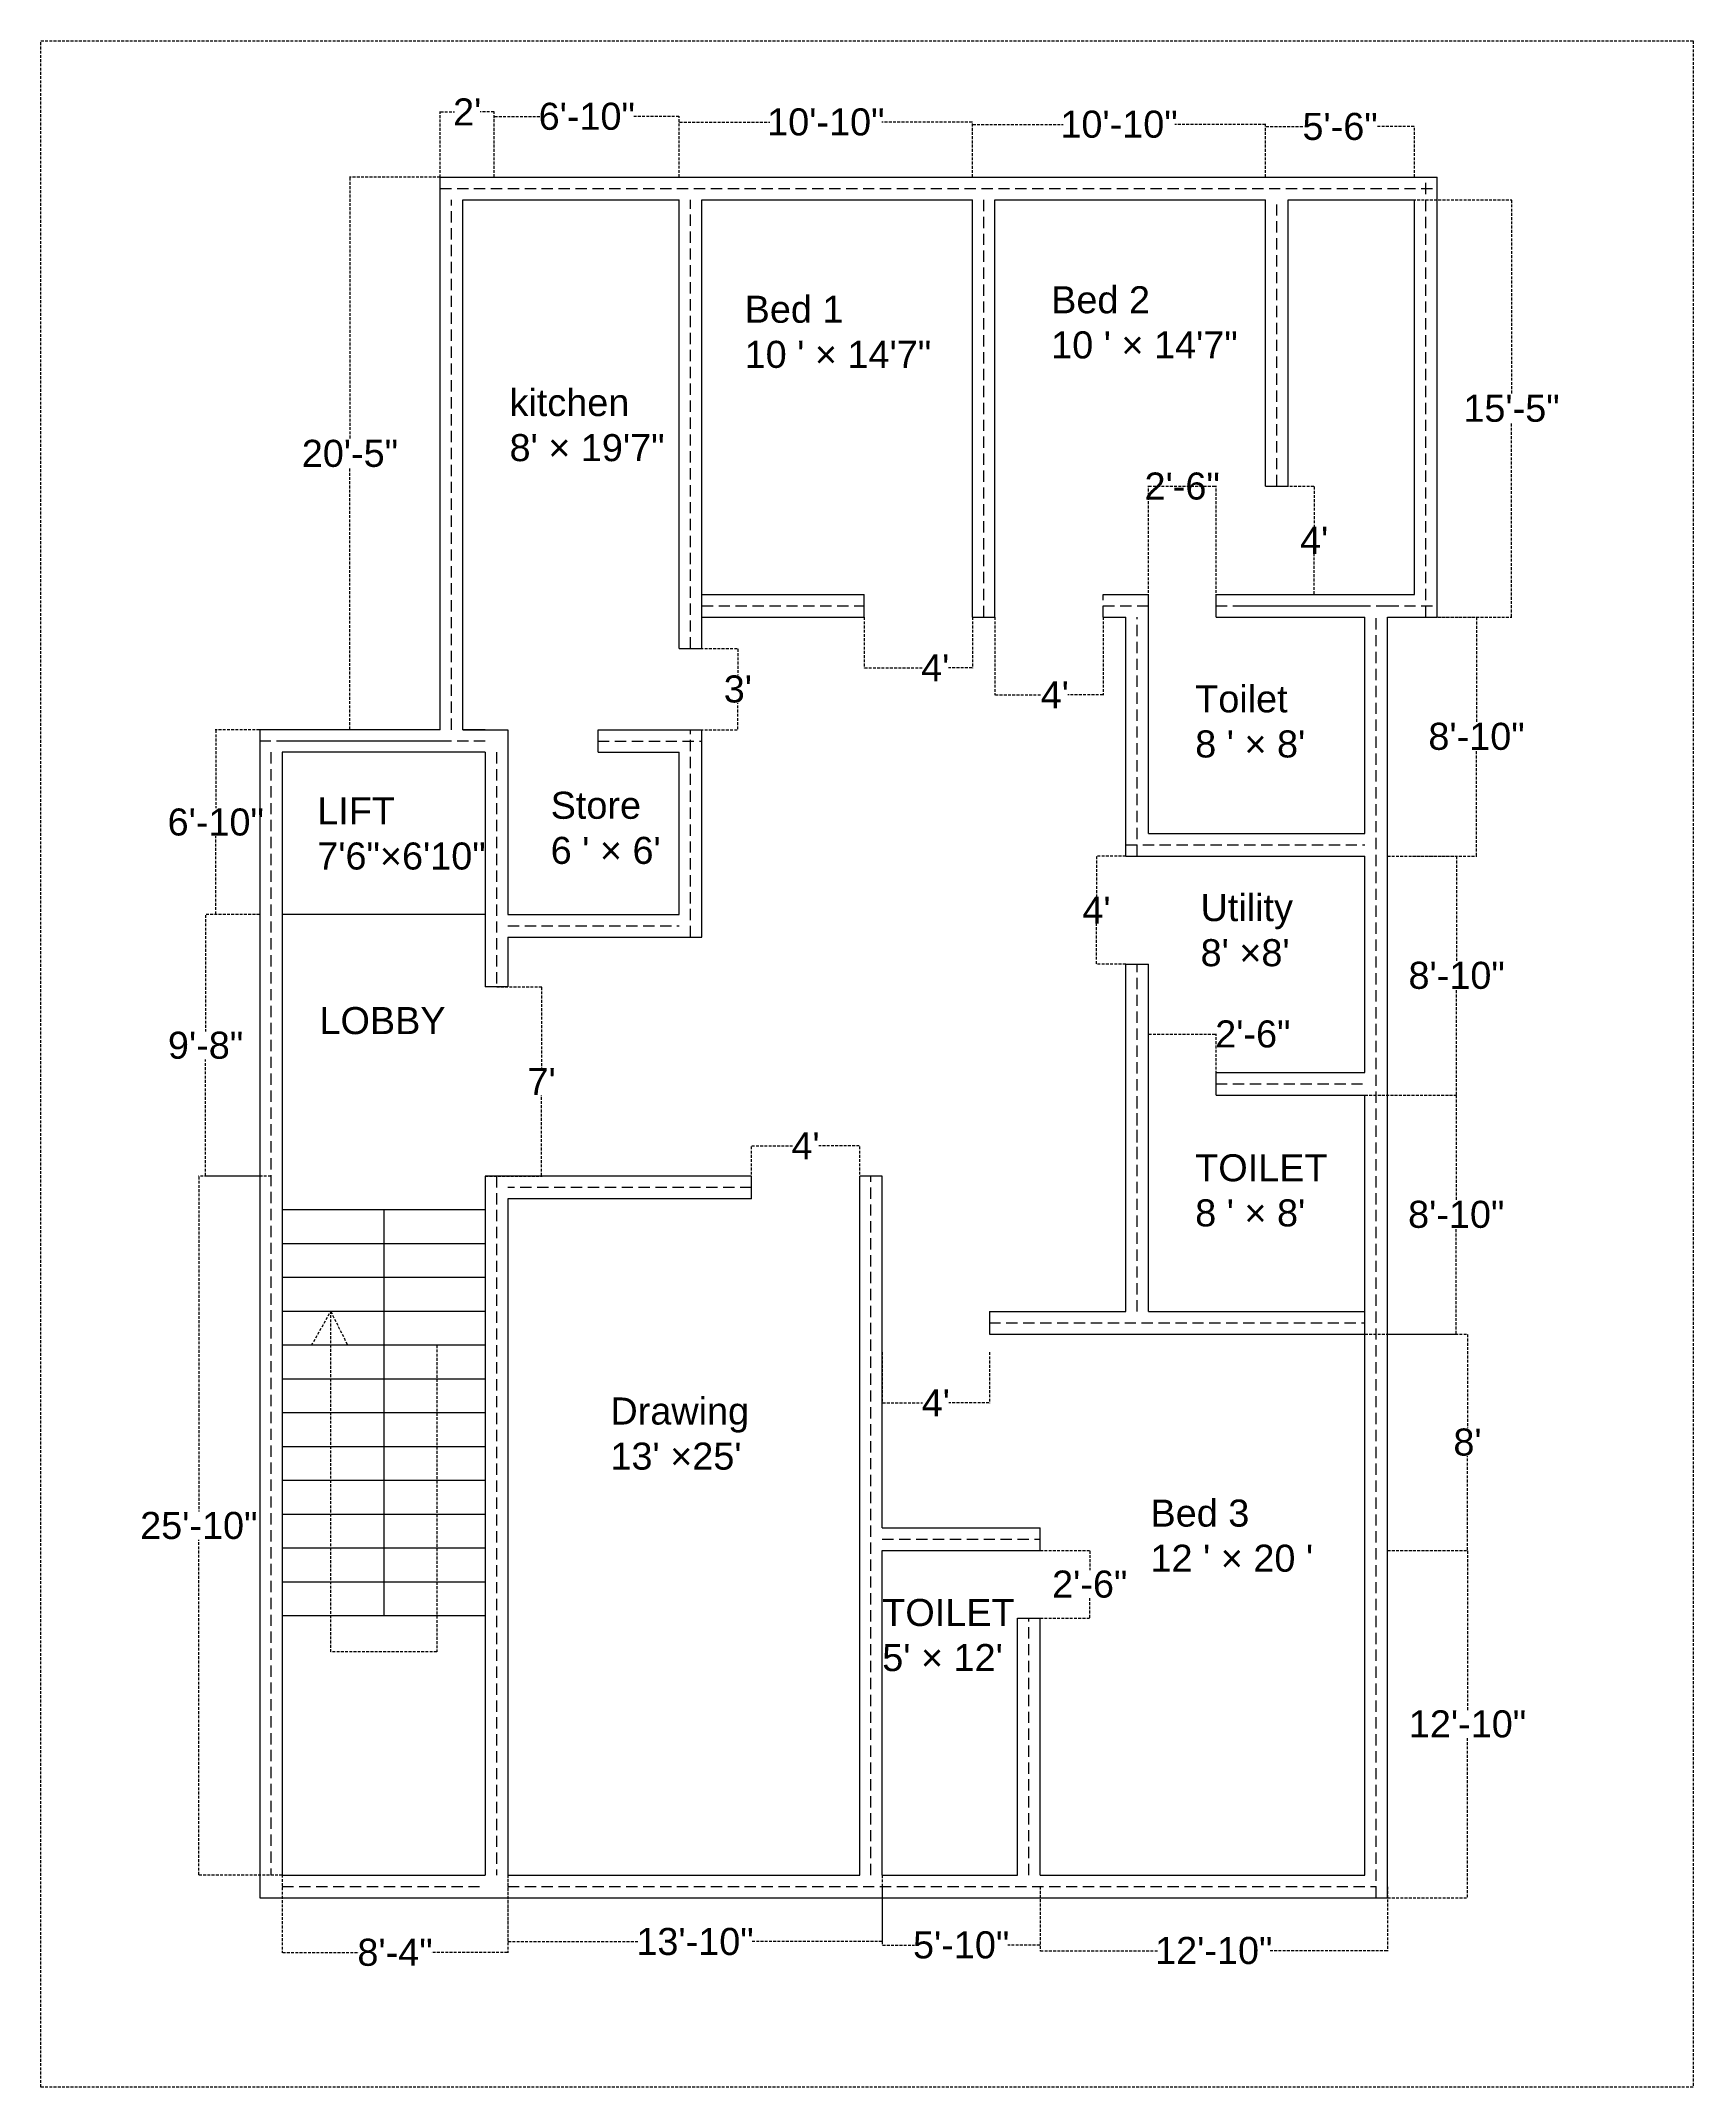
# Model space of a CAD drawing. Header units: inches. Extents: x -388 to 345, y 74 to 982.
import ezdxf

# ---------------------------------------------------------------- set-up
doc = ezdxf.new("R2010")
doc.units = ezdxf.units.IN
doc.header["$LTSCALE"] = 5
doc.header["$MEASUREMENT"] = 0
doc.linetypes.add('DASHED2', pattern=[0.375, 0.25, -0.125])
doc.linetypes.add('DASHEDX2', pattern=[1.5, 1, -0.5])
doc.styles.get("Standard").update_dxf_attribs({"font": 'arial.ttf', "height": 12})
doc.dimstyles.get("Standard").update_dxf_attribs({"dimtxt": 0.18, "dimasz": 0.18, "dimexe": 0.18, "dimexo": 0.0625, "dimgap": 0.09, "dimtad": 0, "dimtih": 1, "dimtoh": 1, "dimdec": 0, "dimzin": 0, "dimdsep": 46, "dimlunit": 4, "dimtxsty": 'Standard', "dimcen": 0.09, "dimadec": 0, "dimazin": 0, "dimtfac": 1, "dimtdec": 0, "dimtofl": 0, "dimtmove": 0, "dimatfit": 3, "dimfxl": 1, "dimtolj": 1, "dimtzin": 0, "dimarcsym": 0})

# ---------------------------------------------------------------- blocks, each defined once
blk = doc.blocks.new('*D8')
at = {"color": 0, "linetype": 'DASHED2', "lineweight": -2}
for p, q in [((-285.56, 478.5), (-317.68, 478.5)), ((-317.5, 478.32), (-317.5, 329.72)), ((-317.5, 168.68), (-317.5, 317.28)), ((-280.56, 168.5), (-317.68, 168.5))]:
    blk.add_line(p, q, dxfattribs=at)
at = {"color": 0, "linetype": 'DASHED2'}
for points in [[(-317.53, 478.32), (-317.47, 478.32), (-317.5, 478.5)], [(-317.53, 168.68), (-317.47, 168.68), (-317.5, 168.5)]]:
    blk.add_solid(points, dxfattribs=at)
at = {"layer": 'Defpoints', "color": 0, "linetype": 'DASHED2'}
for p in [(-317.5, 478.5), (-285.5, 478.5), (-280.5, 168.5)]:
    blk.add_point(p, dxfattribs=at)
at = {"color": 0, "linetype": 'DASHED2', "insert": (-317.5, 323.5), "char_height": 12, "attachment_point": 5}
blk.add_mtext('\\A1;25\'-10"', dxfattribs=at)
blk = doc.blocks.new('*D9')
at = {"color": 0, "linetype": 'DASHED2', "lineweight": -2}
for p, q in [((-290.56, 594.5), (-314.68, 594.5)), ((-314.5, 594.32), (-314.5, 542.72)), ((-314.5, 478.68), (-314.5, 530.28)), ((-290.56, 478.5), (-314.68, 478.5))]:
    blk.add_line(p, q, dxfattribs=at)
at = {"color": 0, "linetype": 'DASHED2'}
for points in [[(-314.53, 594.32), (-314.47, 594.32), (-314.5, 594.5)], [(-314.53, 478.68), (-314.47, 478.68), (-314.5, 478.5)]]:
    blk.add_solid(points, dxfattribs=at)
at = {"layer": 'Defpoints', "color": 0, "linetype": 'DASHED2'}
for p in [(-314.5, 594.5), (-290.5, 594.5), (-290.5, 478.5)]:
    blk.add_point(p, dxfattribs=at)
at = {"color": 0, "linetype": 'DASHED2', "insert": (-314.5, 536.5), "char_height": 12, "attachment_point": 5}
blk.add_mtext('\\A1;9\'-8"', dxfattribs=at)
blk = doc.blocks.new('*D10')
at = {"color": 0, "linetype": 'DASHED2', "lineweight": -2}
for p, q in [((-290.62, 676.5), (-310.18, 676.5)), ((-310, 676.32), (-310, 641.72)), ((-310, 594.68), (-310, 629.28)), ((-290.62, 594.5), (-310.18, 594.5))]:
    blk.add_line(p, q, dxfattribs=at)
at = {"color": 0, "linetype": 'DASHED2'}
for points in [[(-310.03, 676.32), (-309.97, 676.32), (-310, 676.5)], [(-310.03, 594.68), (-309.97, 594.68), (-310, 594.5)]]:
    blk.add_solid(points, dxfattribs=at)
at = {"layer": 'Defpoints', "color": 0, "linetype": 'DASHED2'}
for p in [(-310, 676.5), (-290.56, 676.5), (-290.56, 594.5)]:
    blk.add_point(p, dxfattribs=at)
at = {"color": 0, "linetype": 'DASHED2', "insert": (-310, 635.5), "char_height": 12, "attachment_point": 5}
blk.add_mtext('\\A1;6\'-10"', dxfattribs=at)
blk = doc.blocks.new('*D11')
at = {"color": 0, "linetype": 'DASHED2', "lineweight": -2}
for p, q in [((-210.56, 921.5), (-250.68, 921.5)), ((-250.5, 921.32), (-250.5, 805.22)), ((-250.5, 676.68), (-250.5, 792.78)), ((-210.56, 676.5), (-250.68, 676.5))]:
    blk.add_line(p, q, dxfattribs=at)
at = {"color": 0, "linetype": 'DASHED2'}
for points in [[(-250.53, 921.32), (-250.47, 921.32), (-250.5, 921.5)], [(-250.53, 676.68), (-250.47, 676.68), (-250.5, 676.5)]]:
    blk.add_solid(points, dxfattribs=at)
at = {"layer": 'Defpoints', "color": 0, "linetype": 'DASHED2'}
for p in [(-210.5, 921.5), (-250.5, 676.5), (-210.5, 676.5)]:
    blk.add_point(p, dxfattribs=at)
at = {"color": 0, "linetype": 'DASHED2', "insert": (-250.5, 799), "char_height": 12, "attachment_point": 5}
blk.add_mtext('\\A1;20\'-5"', dxfattribs=at)
blk = doc.blocks.new('*D12')
at = {"color": 0, "linetype": 'DASHED2', "lineweight": -2}
for p, q in [((-210.5, 921.56), (-210.5, 950.68)), ((-210.32, 950.5), (-204.21, 950.5)), ((-186.68, 950.5), (-192.79, 950.5)), ((-186.5, 921.56), (-186.5, 950.68))]:
    blk.add_line(p, q, dxfattribs=at)
at = {"color": 0, "linetype": 'DASHED2'}
for points in [[(-210.32, 950.53), (-210.32, 950.47), (-210.5, 950.5)], [(-186.68, 950.53), (-186.68, 950.47), (-186.5, 950.5)]]:
    blk.add_solid(points, dxfattribs=at)
at = {"layer": 'Defpoints', "color": 0, "linetype": 'DASHED2'}
for p in [(-186.5, 950.5), (-210.5, 921.5), (-186.5, 921.5)]:
    blk.add_point(p, dxfattribs=at)
at = {"color": 0, "linetype": 'DASHED2', "insert": (-198.5, 950.5), "char_height": 12, "attachment_point": 5}
blk.add_mtext("\\A1;2'", dxfattribs=at)
blk = doc.blocks.new('*D13')
at = {"color": 0, "linetype": 'DASHED2', "lineweight": -2}
for p, q in [((-186.5, 921.62), (-186.5, 948.68)), ((-186.32, 948.5), (-166.23, 948.5)), ((-104.68, 948.5), (-124.77, 948.5)), ((-104.5, 921.62), (-104.5, 948.68))]:
    blk.add_line(p, q, dxfattribs=at)
at = {"color": 0, "linetype": 'DASHED2'}
for points in [[(-186.32, 948.53), (-186.32, 948.47), (-186.5, 948.5)], [(-104.68, 948.53), (-104.68, 948.47), (-104.5, 948.5)]]:
    blk.add_solid(points, dxfattribs=at)
at = {"layer": 'Defpoints', "color": 0, "linetype": 'DASHED2'}
for p in [(-104.5, 948.5), (-186.5, 921.56), (-104.5, 921.56)]:
    blk.add_point(p, dxfattribs=at)
at = {"color": 0, "linetype": 'DASHED2', "insert": (-145.5, 948.5), "char_height": 12, "attachment_point": 5}
blk.add_mtext('\\A1;6\'-10"', dxfattribs=at)
blk = doc.blocks.new('*D14')
at = {"color": 0, "linetype": 'DASHED2', "lineweight": -2}
for p, q in [((-104.5, 921.62), (-104.5, 946.18)), ((-104.32, 946), (-64.3, 946)), ((25.32, 946), (-14.7, 946)), ((25.5, 921.62), (25.5, 946.18))]:
    blk.add_line(p, q, dxfattribs=at)
at = {"color": 0, "linetype": 'DASHED2'}
for points in [[(-104.32, 946.03), (-104.32, 945.97), (-104.5, 946)], [(25.32, 946.03), (25.32, 945.97), (25.5, 946)]]:
    blk.add_solid(points, dxfattribs=at)
at = {"layer": 'Defpoints', "color": 0, "linetype": 'DASHED2'}
for p in [(25.5, 946), (-104.5, 921.56), (25.5, 921.56)]:
    blk.add_point(p, dxfattribs=at)
at = {"color": 0, "linetype": 'DASHED2', "insert": (-39.5, 946), "char_height": 12, "attachment_point": 5}
blk.add_mtext('\\A1;10\'-10"', dxfattribs=at)
blk = doc.blocks.new('*D15')
at = {"color": 0, "linetype": 'DASHED2', "lineweight": -2}
for p, q in [((25.5, 921.56), (25.5, 945.18)), ((25.68, 945), (65.7, 945)), ((155.32, 945), (115.3, 945)), ((155.5, 921.56), (155.5, 945.18))]:
    blk.add_line(p, q, dxfattribs=at)
at = {"color": 0, "linetype": 'DASHED2'}
for points in [[(25.68, 945.03), (25.68, 944.97), (25.5, 945)], [(155.32, 945.03), (155.32, 944.97), (155.5, 945)]]:
    blk.add_solid(points, dxfattribs=at)
at = {"layer": 'Defpoints', "color": 0, "linetype": 'DASHED2'}
for p in [(155.5, 945), (25.5, 921.5), (155.5, 921.5)]:
    blk.add_point(p, dxfattribs=at)
at = {"color": 0, "linetype": 'DASHED2', "insert": (90.5, 945), "char_height": 12, "attachment_point": 5}
blk.add_mtext('\\A1;10\'-10"', dxfattribs=at)
blk = doc.blocks.new('*D16')
at = {"color": 0, "linetype": 'DASHED2', "lineweight": -2}
for p, q in [((155.5, 921.62), (155.5, 944.18)), ((155.68, 944), (172.46, 944)), ((221.32, 944), (204.54, 944)), ((221.5, 921.62), (221.5, 944.18))]:
    blk.add_line(p, q, dxfattribs=at)
at = {"color": 0, "linetype": 'DASHED2'}
for points in [[(155.68, 944.03), (155.68, 943.97), (155.5, 944)], [(221.32, 944.03), (221.32, 943.97), (221.5, 944)]]:
    blk.add_solid(points, dxfattribs=at)
at = {"layer": 'Defpoints', "color": 0, "linetype": 'DASHED2'}
for p in [(221.5, 944), (155.5, 921.56), (221.5, 921.56)]:
    blk.add_point(p, dxfattribs=at)
at = {"color": 0, "linetype": 'DASHED2', "insert": (188.5, 944), "char_height": 12, "attachment_point": 5}
blk.add_mtext('\\A1;5\'-6"', dxfattribs=at)
blk = doc.blocks.new('*D17')
at = {"color": 0, "linetype": 'DASHED2', "lineweight": -2}
for p, q in [((209.56, 911.5), (264.68, 911.5)), ((264.5, 911.32), (264.5, 825.22)), ((264.5, 726.68), (264.5, 812.78)), ((209.56, 726.5), (264.68, 726.5))]:
    blk.add_line(p, q, dxfattribs=at)
at = {"color": 0, "linetype": 'DASHED2'}
for points in [[(264.47, 911.32), (264.53, 911.32), (264.5, 911.5)], [(264.47, 726.68), (264.53, 726.68), (264.5, 726.5)]]:
    blk.add_solid(points, dxfattribs=at)
at = {"layer": 'Defpoints', "color": 0, "linetype": 'DASHED2'}
for p in [(209.5, 911.5), (209.5, 726.5), (264.5, 726.5)]:
    blk.add_point(p, dxfattribs=at)
at = {"color": 0, "linetype": 'DASHED2', "insert": (264.5, 819), "char_height": 12, "attachment_point": 5}
blk.add_mtext('\\A1;15\'-5"', dxfattribs=at)
blk = doc.blocks.new('*D18')
at = {"color": 0, "linetype": 'DASHED2', "lineweight": -2}
for p, q in [((-22.5, 726.44), (-22.5, 703.82)), ((25.5, 726.44), (25.5, 703.82)), ((-22.32, 704), (3.15, 704)), ((25.32, 704), (14.85, 704))]:
    blk.add_line(p, q, dxfattribs=at)
at = {"color": 0, "linetype": 'DASHED2'}
for points in [[(-22.32, 704.03), (-22.32, 703.97), (-22.5, 704)], [(25.32, 704.03), (25.32, 703.97), (25.5, 704)]]:
    blk.add_solid(points, dxfattribs=at)
at = {"layer": 'Defpoints', "color": 0, "linetype": 'DASHED2'}
for p in [(-22.5, 726.5), (25.5, 726.5), (25.5, 704)]:
    blk.add_point(p, dxfattribs=at)
at = {"color": 0, "linetype": 'DASHED2', "insert": (9, 704), "char_height": 12, "attachment_point": 5}
blk.add_mtext("\\A1;4'", dxfattribs=at)
blk = doc.blocks.new('*D19')
at = {"color": 0, "linetype": 'DASHED2', "lineweight": -2}
for p, q in [((35.5, 726.44), (35.5, 691.82)), ((83.5, 726.44), (83.5, 691.82)), ((35.68, 692), (56.15, 692)), ((83.32, 692), (67.85, 692))]:
    blk.add_line(p, q, dxfattribs=at)
at = {"color": 0, "linetype": 'DASHED2'}
for points in [[(35.68, 692.03), (35.68, 691.97), (35.5, 692)], [(83.32, 692.03), (83.32, 691.97), (83.5, 692)]]:
    blk.add_solid(points, dxfattribs=at)
at = {"layer": 'Defpoints', "color": 0, "linetype": 'DASHED2'}
for p in [(35.5, 726.5), (83.5, 726.5), (83.5, 692)]:
    blk.add_point(p, dxfattribs=at)
at = {"color": 0, "linetype": 'DASHED2', "insert": (62, 692), "char_height": 12, "attachment_point": 5}
blk.add_mtext("\\A1;4'", dxfattribs=at)
blk = doc.blocks.new('*D21')
at = {"color": 0, "linetype": 'DASHED2', "lineweight": -2}
for p, q in [((-72.5, 473.56), (-72.5, 492.18)), ((-72.32, 492), (-54.35, 492)), ((-24.68, 492), (-42.65, 492)), ((-24.5, 473.56), (-24.5, 492.18))]:
    blk.add_line(p, q, dxfattribs=at)
at = {"color": 0, "linetype": 'DASHED2'}
for points in [[(-72.32, 492.03), (-72.32, 491.97), (-72.5, 492)], [(-24.68, 492.03), (-24.68, 491.97), (-24.5, 492)]]:
    blk.add_solid(points, dxfattribs=at)
at = {"layer": 'Defpoints', "color": 0, "linetype": 'DASHED2'}
for p in [(-24.5, 492), (-72.5, 473.5), (-24.5, 473.5)]:
    blk.add_point(p, dxfattribs=at)
at = {"color": 0, "linetype": 'DASHED2', "insert": (-48.5, 492), "char_height": 12, "attachment_point": 5}
blk.add_mtext("\\A1;4'", dxfattribs=at)
blk = doc.blocks.new('*D22')
at = {"color": 0, "linetype": 'DASHED2', "lineweight": -2}
for p, q in [((55.56, 312.5), (77.68, 312.5)), ((77.5, 312.32), (77.5, 303.72)), ((77.5, 282.68), (77.5, 291.28)), ((55.56, 282.5), (77.68, 282.5))]:
    blk.add_line(p, q, dxfattribs=at)
at = {"color": 0, "linetype": 'DASHED2'}
for points in [[(77.47, 312.32), (77.53, 312.32), (77.5, 312.5)], [(77.47, 282.68), (77.53, 282.68), (77.5, 282.5)]]:
    blk.add_solid(points, dxfattribs=at)
at = {"layer": 'Defpoints', "color": 0, "linetype": 'DASHED2'}
for p in [(55.5, 312.5), (55.5, 282.5), (77.5, 282.5)]:
    blk.add_point(p, dxfattribs=at)
at = {"color": 0, "linetype": 'DASHED2', "insert": (77.5, 297.5), "char_height": 12, "attachment_point": 5}
blk.add_mtext('\\A1;2\'-6"', dxfattribs=at)
blk = doc.blocks.new('*D23')
at = {"color": 0, "linetype": 'DASHED2', "lineweight": -2}
for p, q in [((93.4375, 620.5), (80.32, 620.5)), ((80.5, 620.32), (80.5, 602.59)), ((80.5, 572.68), (80.5, 590.41)), ((93.4375, 572.5), (80.32, 572.5))]:
    blk.add_line(p, q, dxfattribs=at)
at = {"color": 0, "linetype": 'DASHED2'}
for points in [[(80.47, 620.32), (80.53, 620.32), (80.5, 620.5)], [(80.47, 572.68), (80.53, 572.68), (80.5, 572.5)]]:
    blk.add_solid(points, dxfattribs=at)
at = {"layer": 'Defpoints', "color": 0, "linetype": 'DASHED2'}
for p in [(93.5, 620.5), (80.5, 572.5), (93.5, 572.5)]:
    blk.add_point(p, dxfattribs=at)
at = {"color": 0, "linetype": 'DASHED2', "insert": (80.5, 596.5), "char_height": 12, "attachment_point": 5}
blk.add_mtext("\\A1;4'", dxfattribs=at)
blk = doc.blocks.new('*D25')
at = {"color": 0, "linetype": 'DASHED2', "lineweight": -2}
for p, q in [((103.5, 514.56), (103.5, 541.68)), ((103.68, 541.5), (133.32, 541.5)), ((133.5, 514.56), (133.5, 541.68)), ((133.5, 541.5), (133.68, 541.5))]:
    blk.add_line(p, q, dxfattribs=at)
at = {"color": 0, "linetype": 'DASHED2'}
for points in [[(103.68, 541.53), (103.68, 541.47), (103.5, 541.5)], [(133.32, 541.53), (133.32, 541.47), (133.5, 541.5)]]:
    blk.add_solid(points, dxfattribs=at)
at = {"layer": 'Defpoints', "color": 0, "linetype": 'DASHED2'}
for p in [(133.5, 541.5), (103.5, 514.5), (133.5, 514.5)]:
    blk.add_point(p, dxfattribs=at)
at = {"color": 0, "linetype": 'DASHED2', "insert": (149.82, 541.5), "char_height": 12, "attachment_point": 5}
blk.add_mtext('\\A1;2\'-6"', dxfattribs=at)
blk = doc.blocks.new('*D26')
at = {"color": 0, "linetype": 'DASHED2', "lineweight": -2}
for p, q in [((220.56, 726.5), (249.18, 726.5)), ((249, 726.32), (249, 679.72)), ((249, 620.68), (249, 667.28)), ((220.56, 620.5), (249.18, 620.5))]:
    blk.add_line(p, q, dxfattribs=at)
at = {"color": 0, "linetype": 'DASHED2'}
for points in [[(248.97, 726.32), (249.03, 726.32), (249, 726.5)], [(248.97, 620.68), (249.03, 620.68), (249, 620.5)]]:
    blk.add_solid(points, dxfattribs=at)
at = {"layer": 'Defpoints', "color": 0, "linetype": 'DASHED2'}
for p in [(220.5, 726.5), (220.5, 620.5), (249, 620.5)]:
    blk.add_point(p, dxfattribs=at)
at = {"color": 0, "linetype": 'DASHED2', "insert": (249, 673.5), "char_height": 12, "attachment_point": 5}
blk.add_mtext('\\A1;8\'-10"', dxfattribs=at)
blk = doc.blocks.new('*D28')
at = {"color": 0, "linetype": 'DASHED2', "lineweight": -2}
for p, q in [((199.62, 514.5), (240.18, 514.5)), ((240, 514.32), (240, 467.72)), ((240, 408.68), (240, 455.28)), ((199.56, 408.5), (240.18, 408.5))]:
    blk.add_line(p, q, dxfattribs=at)
at = {"color": 0, "linetype": 'DASHED2'}
for points in [[(239.97, 514.32), (240.03, 514.32), (240, 514.5)], [(239.97, 408.68), (240.03, 408.68), (240, 408.5)]]:
    blk.add_solid(points, dxfattribs=at)
at = {"layer": 'Defpoints', "color": 0, "linetype": 'DASHED2'}
for p in [(199.56, 514.5), (199.5, 408.5), (240, 408.5)]:
    blk.add_point(p, dxfattribs=at)
at = {"color": 0, "linetype": 'DASHED2', "insert": (240, 461.5), "char_height": 12, "attachment_point": 5}
blk.add_mtext('\\A1;8\'-10"', dxfattribs=at)
blk = doc.blocks.new('*D29')
at = {"color": 0, "linetype": 'DASHED2', "lineweight": -2}
for p, q in [((209.56, 620.5), (240.36, 620.5)), ((240.18, 620.32), (240.18, 573.72)), ((240.18, 514.68), (240.18, 561.28)), ((199.56, 514.5), (240.36, 514.5))]:
    blk.add_line(p, q, dxfattribs=at)
at = {"color": 0, "linetype": 'DASHED2'}
for points in [[(240.15, 620.32), (240.21, 620.32), (240.18, 620.5)], [(240.15, 514.68), (240.21, 514.68), (240.18, 514.5)]]:
    blk.add_solid(points, dxfattribs=at)
at = {"layer": 'Defpoints', "color": 0, "linetype": 'DASHED2'}
for p in [(209.5, 620.5), (199.5, 514.5), (240.18, 514.5)]:
    blk.add_point(p, dxfattribs=at)
at = {"color": 0, "linetype": 'DASHED2', "insert": (240.18, 567.5), "char_height": 12, "attachment_point": 5}
blk.add_mtext('\\A1;8\'-10"', dxfattribs=at)
blk = doc.blocks.new('*D32')
at = {"color": 0, "linetype": 'DASHED2', "lineweight": -2}
for p, q in [((209.56, 408.5), (245.18, 408.5)), ((245, 408.32), (245, 366.72)), ((245, 312.68), (245, 354.28)), ((209.56, 312.5), (245.18, 312.5))]:
    blk.add_line(p, q, dxfattribs=at)
at = {"color": 0, "linetype": 'DASHED2'}
for points in [[(244.97, 408.32), (245.03, 408.32), (245, 408.5)], [(244.97, 312.68), (245.03, 312.68), (245, 312.5)]]:
    blk.add_solid(points, dxfattribs=at)
at = {"layer": 'Defpoints', "color": 0, "linetype": 'DASHED2'}
for p in [(209.5, 408.5), (209.5, 312.5), (245, 312.5)]:
    blk.add_point(p, dxfattribs=at)
at = {"color": 0, "linetype": 'DASHED2', "insert": (245, 360.5), "char_height": 12, "attachment_point": 5}
blk.add_mtext("\\A1;8'", dxfattribs=at)
blk = doc.blocks.new('*D33')
at = {"color": 0, "linetype": 'DASHED2', "lineweight": -2}
for p, q in [((209.62, 312.5), (245.18, 312.5)), ((245, 312.32), (245, 241.72)), ((245, 158.68), (245, 229.28)), ((209.62, 158.5), (245.18, 158.5))]:
    blk.add_line(p, q, dxfattribs=at)
at = {"color": 0, "linetype": 'DASHED2'}
for points in [[(244.97, 312.32), (245.03, 312.32), (245, 312.5)], [(244.97, 158.68), (245.03, 158.68), (245, 158.5)]]:
    blk.add_solid(points, dxfattribs=at)
at = {"layer": 'Defpoints', "color": 0, "linetype": 'DASHED2'}
for p in [(209.56, 312.5), (209.56, 158.5), (245, 158.5)]:
    blk.add_point(p, dxfattribs=at)
at = {"color": 0, "linetype": 'DASHED2', "insert": (245, 235.5), "char_height": 12, "attachment_point": 5}
blk.add_mtext('\\A1;12\'-10"', dxfattribs=at)
blk = doc.blocks.new('*D34')
at = {"color": 0, "linetype": 'DASHED2', "lineweight": -2}
for p, q in [((-280.5, 183.64), (-280.5, 134.02)), ((-180.5, 183.64), (-180.5, 134.02)), ((-280.32, 134.2), (-246.55, 134.2)), ((-180.68, 134.2), (-214.45, 134.2))]:
    blk.add_line(p, q, dxfattribs=at)
at = {"color": 0, "linetype": 'DASHED2'}
for points in [[(-280.32, 134.23), (-280.32, 134.17), (-280.5, 134.2)], [(-180.68, 134.23), (-180.68, 134.17), (-180.5, 134.2)]]:
    blk.add_solid(points, dxfattribs=at)
at = {"layer": 'Defpoints', "color": 0, "linetype": 'DASHED2'}
for p in [(-280.5, 183.7), (-180.5, 183.7), (-180.5, 134.2)]:
    blk.add_point(p, dxfattribs=at)
at = {"color": 0, "linetype": 'DASHED2', "insert": (-230.5, 134.2), "char_height": 12, "attachment_point": 5}
blk.add_mtext('\\A1;8\'-4"', dxfattribs=at)
blk = doc.blocks.new('*D35')
at = {"color": 0, "linetype": 'DASHED2', "lineweight": -2}
for p, q in [((-180.5, 168.44), (-180.5, 138.82)), ((-14.5, 168.44), (-14.5, 138.82)), ((-180.32, 139), (-122.3, 139)), ((-14.68, 139), (-72.7, 139))]:
    blk.add_line(p, q, dxfattribs=at)
at = {"color": 0, "linetype": 'DASHED2'}
for points in [[(-180.32, 139.03), (-180.32, 138.97), (-180.5, 139)], [(-14.68, 139.03), (-14.68, 138.97), (-14.5, 139)]]:
    blk.add_solid(points, dxfattribs=at)
at = {"layer": 'Defpoints', "color": 0, "linetype": 'DASHED2'}
for p in [(-180.5, 168.5), (-14.5, 168.5), (-14.5, 139)]:
    blk.add_point(p, dxfattribs=at)
at = {"color": 0, "linetype": 'DASHED2', "insert": (-97.5, 139), "char_height": 12, "attachment_point": 5}
blk.add_mtext('\\A1;13\'-10"', dxfattribs=at)
blk = doc.blocks.new('*D36')
at = {"color": 0, "linetype": 'DASHED2', "lineweight": -2}
for p, q in [((-14.5, 163.44), (-14.5, 137.32)), ((55.5, 163.44), (55.5, 137.32)), ((-14.32, 137.5), (-0.2, 137.5)), ((55.32, 137.5), (41.2, 137.5))]:
    blk.add_line(p, q, dxfattribs=at)
at = {"color": 0, "linetype": 'DASHED2'}
for points in [[(-14.32, 137.53), (-14.32, 137.47), (-14.5, 137.5)], [(55.32, 137.53), (55.32, 137.47), (55.5, 137.5)]]:
    blk.add_solid(points, dxfattribs=at)
at = {"layer": 'Defpoints', "color": 0, "linetype": 'DASHED2'}
for p in [(-14.5, 163.5), (55.5, 163.5), (55.5, 137.5)]:
    blk.add_point(p, dxfattribs=at)
at = {"color": 0, "linetype": 'DASHED2', "insert": (20.5, 137.5), "char_height": 12, "attachment_point": 5}
blk.add_mtext('\\A1;5\'-10"', dxfattribs=at)
blk = doc.blocks.new('*D37')
at = {"color": 0, "linetype": 'DASHED2', "lineweight": -2}
for p, q in [((55.5, 163.38), (55.5, 134.82)), ((209.5, 163.38), (209.5, 134.82)), ((55.68, 135), (107.7, 135)), ((209.32, 135), (157.3, 135))]:
    blk.add_line(p, q, dxfattribs=at)
at = {"color": 0, "linetype": 'DASHED2'}
for points in [[(55.68, 135.03), (55.68, 134.97), (55.5, 135)], [(209.32, 135.03), (209.32, 134.97), (209.5, 135)]]:
    blk.add_solid(points, dxfattribs=at)
at = {"layer": 'Defpoints', "color": 0, "linetype": 'DASHED2'}
for p in [(55.5, 163.44), (209.5, 163.44), (209.5, 135)]:
    blk.add_point(p, dxfattribs=at)
at = {"color": 0, "linetype": 'DASHED2', "insert": (132.5, 135), "char_height": 12, "attachment_point": 5}
blk.add_mtext('\\A1;12\'-10"', dxfattribs=at)
blk = doc.blocks.new('*D38')
at = {"color": 0, "linetype": 'DASHED2', "lineweight": -2}
for p, q in [((-185.4375, 562.5), (-165.32, 562.5)), ((-165.5, 562.32), (-165.5, 526.59)), ((-165.5, 478.68), (-165.5, 514.41)), ((-190.4375, 478.5), (-165.32, 478.5))]:
    blk.add_line(p, q, dxfattribs=at)
at = {"color": 0, "linetype": 'DASHED2'}
for points in [[(-165.53, 562.32), (-165.47, 562.32), (-165.5, 562.5)], [(-165.53, 478.68), (-165.47, 478.68), (-165.5, 478.5)]]:
    blk.add_solid(points, dxfattribs=at)
at = {"layer": 'Defpoints', "color": 0, "linetype": 'DASHED2'}
for p in [(-185.5, 562.5), (-190.5, 478.5), (-165.5, 478.5)]:
    blk.add_point(p, dxfattribs=at)
at = {"color": 0, "linetype": 'DASHED2', "insert": (-165.5, 520.5), "char_height": 12, "attachment_point": 5}
blk.add_mtext("\\A1;7'", dxfattribs=at)
blk = doc.blocks.new('*D39')
at = {"color": 0, "linetype": 'DASHED2', "lineweight": -2}
for p, q in [((-14.5, 400.44), (-14.5, 377.82)), ((33, 400.44), (33, 377.82)), ((-14.32, 378), (3.4, 378)), ((32.82, 378), (15.1, 378))]:
    blk.add_line(p, q, dxfattribs=at)
at = {"color": 0, "linetype": 'DASHED2'}
for points in [[(-14.32, 378.03), (-14.32, 377.97), (-14.5, 378)], [(32.82, 378.03), (32.82, 377.97), (33, 378)]]:
    blk.add_solid(points, dxfattribs=at)
at = {"layer": 'Defpoints', "color": 0, "linetype": 'DASHED2'}
for p in [(-14.5, 400.5), (33, 400.5), (33, 378)]:
    blk.add_point(p, dxfattribs=at)
at = {"color": 0, "linetype": 'DASHED2', "insert": (9.25, 378), "char_height": 12, "attachment_point": 5}
blk.add_mtext("\\A1;4'", dxfattribs=at)
blk = doc.blocks.new('*D40')
at = {"color": 0, "linetype": 'DASHED2', "lineweight": -2}
for p, q in [((-104.44, 712.5), (-78.32, 712.5)), ((-78.5, 712.32), (-78.5, 700.72)), ((-78.5, 676.68), (-78.5, 688.28)), ((-104.44, 676.5), (-78.32, 676.5))]:
    blk.add_line(p, q, dxfattribs=at)
at = {"color": 0, "linetype": 'DASHED2'}
for points in [[(-78.53, 712.32), (-78.47, 712.32), (-78.5, 712.5)], [(-78.53, 676.68), (-78.47, 676.68), (-78.5, 676.5)]]:
    blk.add_solid(points, dxfattribs=at)
at = {"layer": 'Defpoints', "color": 0, "linetype": 'DASHED2'}
for p in [(-104.5, 712.5), (-78.5, 712.5), (-104.5, 676.5)]:
    blk.add_point(p, dxfattribs=at)
at = {"color": 0, "linetype": 'DASHED2', "insert": (-78.5, 694.5), "char_height": 12, "attachment_point": 5}
blk.add_mtext("\\A1;3'", dxfattribs=at)
blk = doc.blocks.new('*D41')
at = {"color": 0, "linetype": 'DASHED2', "lineweight": -2}
for p, q in [((103.5, 731.5625), (103.5, 784.68)), ((103.68, 784.5), (133.32, 784.5)), ((133.5, 731.5625), (133.5, 784.68))]:
    blk.add_line(p, q, dxfattribs=at)
at = {"color": 0, "linetype": 'DASHED2'}
for points in [[(103.68, 784.53), (103.68, 784.47), (103.5, 784.5)], [(133.32, 784.53), (133.32, 784.47), (133.5, 784.5)]]:
    blk.add_solid(points, dxfattribs=at)
at = {"layer": 'Defpoints', "color": 0, "linetype": 'DASHED2'}
for p in [(133.5, 784.5), (103.5, 731.5), (133.5, 731.5)]:
    blk.add_point(p, dxfattribs=at)
at = {"color": 0, "linetype": 'DASHED2', "insert": (118.5, 784.5), "char_height": 12, "attachment_point": 5}
blk.add_mtext('\\A1;2\'-6"', dxfattribs=at)
blk = doc.blocks.new('*D42')
at = {"color": 0, "linetype": 'DASHED2', "lineweight": -2}
for p, q in [((160.5625, 784.5), (177.18, 784.5)), ((177, 784.32), (177, 766.59)), ((177, 736.68), (177, 754.41)), ((165.5625, 736.5), (177.18, 736.5))]:
    blk.add_line(p, q, dxfattribs=at)
at = {"color": 0, "linetype": 'DASHED2'}
for points in [[(176.97, 784.32), (177.03, 784.32), (177, 784.5)], [(176.97, 736.68), (177.03, 736.68), (177, 736.5)]]:
    blk.add_solid(points, dxfattribs=at)
at = {"layer": 'Defpoints', "color": 0, "linetype": 'DASHED2'}
for p in [(160.5, 784.5), (165.5, 736.5), (177, 736.5)]:
    blk.add_point(p, dxfattribs=at)
at = {"color": 0, "linetype": 'DASHED2', "insert": (177, 760.5), "char_height": 12, "attachment_point": 5}
blk.add_mtext("\\A1;4'", dxfattribs=at)

msp = doc.modelspace()

# ---------------------------------------------------------------- linework, layer by layer
at = {"linetype": 'Continuous'}
for p, q in [((-210.5, 921.5), (231.5, 921.5)), ((-210.5, 676.5), (-210.5, 921.5)), ((231.5, 726.5), (231.5, 921.5)), ((-200.5, 911.5), (-104.5, 911.5)), ((-200.5, 676.5), (-200.5, 911.5)), ((-104.5, 712.5), (-104.5, 911.5)), ((-94.5, 911.5), (25.5, 911.5)), ((-94.5, 712.5), (-94.5, 911.5)), ((25.5, 726.5), (25.5, 911.5)), ((35.5, 726.5), (35.5, 911.5)), ((35.5, 911.5), (155.5, 911.5)), ((155.5, 784.5), (155.5, 911.5)), ((165.5, 784.5), (165.5, 911.5)), ((165.5, 911.5), (221.5, 911.5)), ((221.5, 736.5), (221.5, 911.5)), ((155.5, 784.5), (165.5, 784.5)), ((-94.5, 736.5), (-22.5, 736.5)), ((-22.5, 726.5), (-22.5, 736.5)), ((83.5, 736.5), (103.5, 736.5)), ((103.5, 630.5), (103.5, 736.5)), ((133.5, 726.5), (133.5, 736.5)), ((133.5, 736.5), (155.5, 736.5)), ((144.5, 736.5), (209.5, 736.5)), ((209.5, 736.5), (221.5, 736.5)), ((-94.5, 726.5), (-22.5, 726.5)), ((25.5, 726.5), (35.5, 726.5)), ((83.5, 726.5), (93.5, 726.5)), ((93.5, 620.5), (93.5, 726.5)), ((133.5, 726.5), (199.5, 726.5)), ((199.5, 630.5), (199.5, 726.5)), ((209.5, 158.5), (209.5, 726.5)), ((209.5, 726.5), (231.5, 726.5)), ((-104.5, 712.5), (-94.5, 712.5)), ((-290.5, 676.5), (-290.5, 158.5)), ((-210.5, 676.5), (-290.5, 676.5)), ((-190.5, 676.5), (-200.5, 676.5)), ((-200.5, 676.5), (-180.5, 676.5)), ((-180.5, 676.5), (-180.5, 594.5)), ((-140.5, 666.5), (-140.5, 676.5)), ((-140.5, 676.5), (-94.5, 676.5)), ((-94.5, 584.5), (-94.5, 676.5)), ((-280.5, 666.5), (-280.5, 168.5)), ((-190.5, 666.5), (-280.5, 666.5)), ((-190.5, 666.5), (-280.5, 666.5)), ((-190.5, 666.5), (-190.5, 562.5)), ((-190.5, 666.5), (-190.5, 562.5)), ((-140.5, 666.5), (-104.5, 666.5)), ((-104.5, 594.5), (-104.5, 666.5)), ((103.5, 630.5), (199.5, 630.5)), ((93.5, 620.5), (199.5, 620.5)), ((199.5, 524.5), (199.5, 620.5)), ((-190.5, 594.5), (-280.5, 594.5)), ((-180.5, 594.5), (-104.5, 594.5)), ((-180.5, 584.5), (-94.5, 584.5)), ((-180.5, 584.5), (-180.5, 562.5)), ((93.5, 418.5), (93.5, 572.5)), ((93.5, 572.5), (103.5, 572.5)), ((103.5, 486.5), (103.5, 572.5)), ((-180.5, 562.5), (-190.5, 562.5)), ((133.5, 524.5), (199.5, 524.5)), ((133.5, 514.5), (133.5, 524.5)), ((103.5, 418.5), (103.5, 514.5)), ((133.5, 514.5), (199.5, 514.5)), ((199.5, 168.5), (199.5, 514.5)), ((-72.5, 478.5), (-190.5, 478.5)), ((-190.5, 478.5), (-190.5, 168.5)), ((-190.5, 478.5), (-190.5, 168.5)), ((-190.5, 478.5), (-190.5, 168.5)), ((-72.5, 478.5), (-180.5, 478.5)), ((-72.5, 478.5), (-180.5, 478.5)), ((-72.5, 468.5), (-72.5, 478.5)), ((-14.5, 478.5), (-24.5, 478.5)), ((-24.5, 168.5), (-24.5, 478.5)), ((-14.5, 322.5), (-14.5, 478.5)), ((-14.5, 322.5), (-14.5, 478.5)), ((-14.5, 322.5), (-14.5, 478.5)), ((-190.5, 463.5), (-280.5, 463.5)), ((-235.5, 463.5), (-235.5, 283.5)), ((-72.5, 468.5), (-180.5, 468.5)), ((-180.5, 468.5), (-180.5, 168.5)), ((-190.5, 448.5), (-280.5, 448.5)), ((-190.5, 433.5), (-280.5, 433.5)), ((-190.5, 418.5), (-280.5, 418.5)), ((33, 418.5), (93.5, 418.5)), ((33, 418.5), (33, 408.5)), ((103.5, 418.5), (199.5, 418.5)), ((33, 408.5), (199.5, 408.5)), ((-190.5, 403.5), (-280.5, 403.5)), ((-190.5, 388.5), (-280.5, 388.5)), ((-190.5, 373.5), (-280.5, 373.5)), ((-190.5, 358.5), (-280.5, 358.5)), ((-190.5, 343.5), (-280.5, 343.5)), ((-190.5, 328.5), (-280.5, 328.5)), ((-14.5, 322.5), (55.5, 322.5)), ((55.5, 312.5), (55.5, 322.5)), ((-190.5, 313.5), (-280.5, 313.5)), ((-14.5, 168.5), (-14.5, 312.5)), ((-14.5, 168.5), (-14.5, 312.5)), ((-14.5, 168.5), (-14.5, 312.5)), ((-14.5, 312.5), (55.5, 312.5)), ((-190.5, 298.5), (-280.5, 298.5)), ((-190.5, 283.5), (-280.5, 283.5)), ((45.5, 168.5), (45.5, 282.5)), ((45.5, 282.5), (55.5, 282.5)), ((55.5, 168.5), (55.5, 282.5)), ((-280.5, 168.5), (-190.5, 168.5)), ((-180.5, 168.5), (-24.5, 168.5)), ((-14.5, 168.5), (45.5, 168.5)), ((55.5, 168.5), (199.5, 168.5)), ((-290.5, 158.5), (209.5, 158.5)), ((-190.5, 158.5), (-14.5, 158.5)), ((-190.5, 158.5), (-14.5, 158.5))]:
    msp.add_line(p, q, dxfattribs=at)
at = {"linetype": 'DASHEDX2'}
for p, q in [((226.5, 726.5), (226.5, 921.5)), ((-210.5, 916.5), (231.5, 916.5)), ((-205.5, 676.5), (-205.5, 911.5)), ((-99.5, 712.5), (-99.5, 911.5)), ((30.5, 726.5), (30.5, 911.5)), ((160.5, 784.5), (160.5, 911.5)), ((83.5, 726.5), (83.5, 736.5)), ((-94.5, 731.5), (-22.5, 731.5)), ((83.5, 731.5), (103.5, 731.5)), ((98.5, 620.5), (98.5, 726.5)), ((133.5, 731.5), (199.5, 731.5)), ((144.5, 731.5), (209.5, 731.5)), ((204.5, 158.5), (204.5, 726.5)), ((209.5, 731.5), (231.5, 731.5)), ((-99.5, 584.5), (-99.5, 676.5)), ((-210.5, 671.5), (-290.5, 671.5)), ((-285.5, 666.5), (-285.5, 168.5)), ((-190.5, 671.5), (-280.5, 671.5)), ((-185.5, 666.5), (-185.5, 562.5)), ((-140.5, 671.5), (-94.5, 671.5)), ((93.5, 625.5), (199.5, 625.5)), ((-180.5, 589.5), (-104.5, 589.5)), ((98.5, 486.5), (98.5, 572.5)), ((133.5, 519.5), (199.5, 519.5)), ((98.5, 418.5), (98.5, 514.5)), ((-185.5, 478.5), (-185.5, 168.5)), ((-72.5, 473.5), (-180.5, 473.5)), ((-19.5, 168.5), (-19.5, 478.5)), ((33, 413.5), (199.5, 413.5)), ((-14.5, 317.5), (55.5, 317.5)), ((50.5, 168.5), (50.5, 282.5)), ((-280.5, 163.5), (-190.5, 163.5)), ((-180.5, 163.5), (204.5, 163.5))]:
    msp.add_line(p, q, dxfattribs=at)
at = {"linetype": 'DASHED2'}
for p, q in [((-267.5, 403.5), (-259, 418.5)), ((-259, 267.5), (-259, 418.5)), ((-259, 418.5), (-251.5, 403.5)), ((-212, 403.5), (-212, 267.5)), ((-212, 267.5), (-259, 267.5))]:
    msp.add_line(p, q, dxfattribs=at)
msp.add_lwpolyline([(-387.5, 982), (345, 982), (345, 74.5), (-387.5, 74.5)], close=True, dxfattribs=at)

# ---------------------------------------------------------------- texts
at = {"linetype": 'DASHED2', "char_height": 12, "attachment_point": 1}
for s, insert, width in [('Bed 2\\P10 \' × 14\'7"', (60.41, 873.2), 120), ('Bed 1\\P10 \' × 14\'7"', (-75.5, 869), 101), ('kitchen \\P8\' × 19\'7"', (-179.74, 827.62), 89), ("Toilet \\P8 ' × 8'", (124.26, 696.2), 80), ('LIFT\\P7\'6"×6\'10"', (-265, 646.5), 74.5), ("Store\\P6 ' × 6'", (-161.5, 649), 57), ("Utility\\P8' ×8'", (126.65, 603.62), 95), ('LOBBY', (-264, 553.5), 72), ("TOILET\\P8 ' × 8'", (124.26, 488.22), 96), ("Drawing \\P13' ×25'", (-135.01, 380.34), 138.5), ("Bed 3\\P12 ' × 20 '", (104.45, 335.07), 106.5), ("TOILET\\P5' × 12'", (-14.5, 291), 60)]:
    msp.add_mtext(s, dxfattribs=dict(at, insert=insert, width=width))

# ---------------------------------------------------------------- dimensions: what is measured, and where the dimension line sits
at = {"linetype": 'DASHED2'}
for base, p1, p2, picture, middle in [((-186.5, 950.5), (-210.5, 921.5), (-186.5, 921.5), '*D12', (-198.5, 950.5)), ((-104.5, 948.5), (-186.5, 921.56), (-104.5, 921.56), '*D13', (-145.5, 948.5)), ((25.5, 946), (-104.5, 921.56), (25.5, 921.56), '*D14', (-39.5, 946)), ((155.5, 945), (25.5, 921.5), (155.5, 921.5), '*D15', (90.5, 945)), ((221.5, 944), (155.5, 921.56), (221.5, 921.56), '*D16', (188.5, 944)), ((133.5, 541.5), (103.5, 514.5), (133.5, 514.5), '*D25', (149.82, 541.5)), ((-24.5, 492), (-72.5, 473.5), (-24.5, 473.5), '*D21', (-48.5, 492)), ((33, 378), (-14.5, 400.5), (33, 400.5), '*D39', (9.25, 378)), ((-180.5, 134.2), (-280.5, 183.7), (-180.5, 183.7), '*D34', (-230.5, 134.2)), ((-14.5, 139), (-180.5, 168.5), (-14.5, 168.5), '*D35', (-97.5, 139)), ((55.5, 137.5), (-14.5, 163.5), (55.5, 163.5), '*D36', (20.5, 137.5)), ((209.5, 135), (55.5, 163.44), (209.5, 163.44), '*D37', (132.5, 135))]:
    dim = msp.add_linear_dim(base=base, p1=p1, p2=p2, dimstyle='Standard', dxfattribs=at)
    dim.commit()
    dim.dimension.update_dxf_attribs({"geometry": picture, "text_midpoint": middle})
for base, p1, p2, picture, middle in [((-250.5, 676.5), (-210.5, 921.5), (-210.5, 676.5), '*D11', (-250.5, 799)), ((264.5, 726.5), (209.5, 911.5), (209.5, 726.5), '*D17', (264.5, 819)), ((177, 736.5), (160.5, 784.5), (165.5, 736.5), '*D42', (177, 760.5)), ((249, 620.5), (220.5, 726.5), (220.5, 620.5), '*D26', (249, 673.5)), ((-78.5, 712.5), (-104.5, 676.5), (-104.5, 712.5), '*D40', (-78.5, 694.5)), ((-310, 676.5), (-290.56, 594.5), (-290.56, 676.5), '*D10', (-310, 635.5)), ((80.5, 572.5), (93.5, 620.5), (93.5, 572.5), '*D23', (80.5, 596.5)), ((240.18, 514.5), (209.5, 620.5), (199.5, 514.5), '*D29', (240.18, 567.5)), ((-314.5, 594.5), (-290.5, 478.5), (-290.5, 594.5), '*D9', (-314.5, 536.5)), ((-165.5, 478.5), (-185.5, 562.5), (-190.5, 478.5), '*D38', (-165.5, 520.5)), ((240, 408.5), (199.56, 514.5), (199.5, 408.5), '*D28', (240, 461.5)), ((-317.5, 478.5), (-280.5, 168.5), (-285.5, 478.5), '*D8', (-317.5, 323.5)), ((245, 312.5), (209.5, 408.5), (209.5, 312.5), '*D32', (245, 360.5)), ((77.5, 282.5), (55.5, 312.5), (55.5, 282.5), '*D22', (77.5, 297.5)), ((245, 158.5), (209.56, 312.5), (209.56, 158.5), '*D33', (245, 235.5))]:
    dim = msp.add_linear_dim(base=base, p1=p1, p2=p2, angle=90, dimstyle='Standard', dxfattribs=at)
    dim.commit()
    dim.dimension.update_dxf_attribs({"geometry": picture, "text_midpoint": middle})
for base, p1, p2, picture, middle in [((133.5, 784.5), (103.5, 731.5), (133.5, 731.5), '*D41', (118.5, 784.5)), ((25.5, 704), (-22.5, 726.5), (25.5, 726.5), '*D18', (9, 704)), ((83.5, 692), (35.5, 726.5), (83.5, 726.5), '*D19', (62, 692))]:
    dim = msp.add_linear_dim(base=base, p1=p1, p2=p2, dimstyle='Standard', dxfattribs=at)
    dim.commit()
    dim.dimension.update_dxf_attribs({"geometry": picture, "text_midpoint": middle, "dimtype": 160})

doc.saveas('drawing.dxf')
